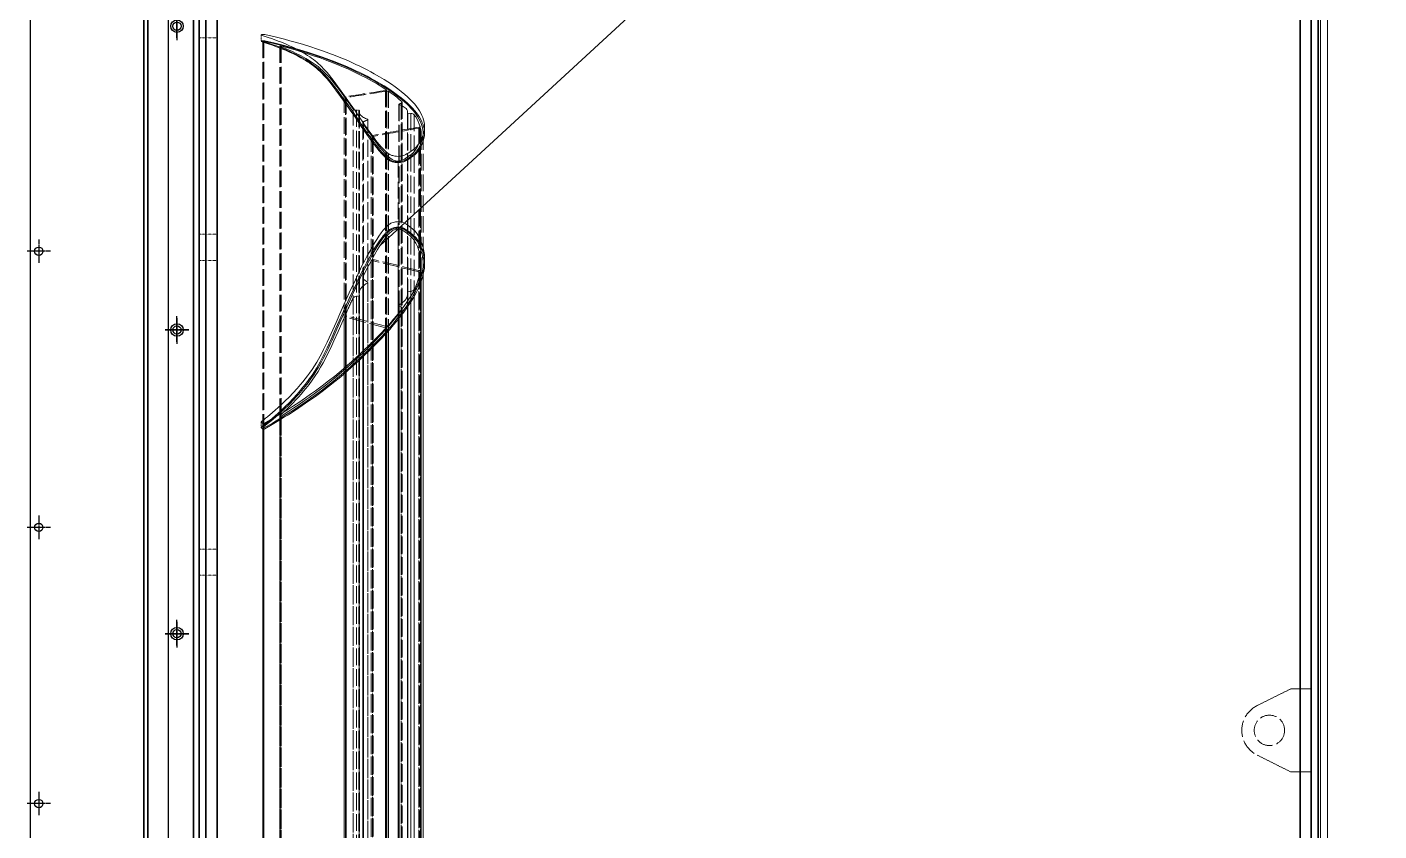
# Model space of a CAD drawing. Header units: millimetres. Extents: x 2711 to 34823, y 3042 to 25750.
# Drawn here: x 13875 to 14853, y 13185 to 13767 of the extents above; entities that cross this region are included whole.
import ezdxf

# ---------------------------------------------------------------- set-up
doc = ezdxf.new("R2010")
doc.units = ezdxf.units.MM
doc.linetypes.add('CENTER', pattern=[2, 1.25, -0.25, 0.25, -0.25])
doc.linetypes.add('DASHED', pattern=[15, 12, -3])
doc.layers.add('center', color=1, linetype='CENTER')
doc.layers.add('냉각탑_dim', color=1, linetype='Continuous')

# ---------------------------------------------------------------- blocks, each defined once
blk = doc.blocks.new('A$C474D29AC')
for p, q in [((0, 0), (0, 1409)), ((42, 0), (42, 1409))]:
    blk.add_line(p, q)
for centre in [(21, 1139), (21, 919), (21, 699)]:
    blk.add_circle(centre, 4.5)
at = {"layer": 'center'}
for p, q in [((21, 1147.5), (21, 1130.5)), ((21, 1145.97), (21, 1128.97)), ((21, 927.5), (21, 910.5)), ((21, 925.97), (21, 908.97)), ((29.5, 919), (12.5, 919)), ((21, 707.5), (21, 690.5)), ((21, 705.97), (21, 688.97)), ((29.5, 699), (12.5, 699))]:
    blk.add_line(p, q, dxfattribs=at)
blk = doc.blocks.new('A$C637D7238')
at = {"color": 7, "lineweight": 35}
for p, q in [((40, 0), (40, 2540)), ((45, 0), (45, 2540)), ((45, 0), (45, 2540)), ((53, 0), (53, 2540)), ((850, 2530), (850, 10)), ((36, 2520), (36, 1290)), ((40, 2520), (40, 1290)), ((0, 2490), (0, 1272)), ((40, 1290), (40, 2480)), ((837, 2414.73), (837, 1270)), ((845, 2414.73), (845, 1270))]:
    blk.add_line(p, q, dxfattribs=at)
at = {"color": 7, "linetype": 'DASHED', "lineweight": 13}
for p, q in [((850, 2530), (850, 10)), ((851.65, 2530), (851.65, 10)), ((856.64, 2530), (856.64, 10)), ((40, 60.06), (40, 2479.79)), ((45, 66), (45, 2474)), ((45, 66), (45, 2474)), ((45, 70), (45, 2470)), ((845, 66), (845, 2474)), ((53, 1274), (53, 2444.75)), ((837, 2444.75), (837, 1274)), ((845, 2414.73), (845, 125.27)), ((86.2, 2399), (86.2, 1472.4)), ((86.33, 2398.9), (86.33, 1472.27)), ((87.01, 2399.11), (87.01, 1472.56)), ((98.56, 2395.43), (98.56, 1467.42)), ((98.66, 2395.34), (98.66, 1467.3)), ((99.39, 2395.54), (99.39, 1467.57)), ((144.99, 2359.14), (144.99, 1424.06)), ((146.35, 2358.89), (146.35, 1423.79)), ((146.49, 2358.29), (146.49, 1423.17)), ((174.98, 2363.46), (174.98, 1428.69)), ((175.46, 2363.97), (175.46, 1429.25)), ((175.58, 2363.8), (175.58, 1429.06)), ((175.87, 2363), (175.87, 1428.19)), ((177.14, 2362.83), (177.14, 1428.01)), ((145.88, 2357.95), (145.88, 1422.8)), ((145.92, 2357.85), (145.92, 1422.7)), ((151.46, 2350.04), (151.46, 1414.65)), ((153.9, 2349.18), (153.9, 1413.78)), ((155.62, 2349.08), (155.62, 1413.68)), ((156.04, 2348.85), (156.04, 1413.46)), ((156.05, 2348.88), (156.05, 1413.48)), ((184.56, 2353.38), (184.56, 1418.05)), ((184.68, 2353.5), (184.68, 1418.18)), ((184.74, 2353.23), (184.74, 1417.9)), ((186.31, 2354.29), (186.31, 1418.99)), ((186.72, 2355.48), (186.72, 1420.23)), ((186.98, 2355.02), (186.98, 1419.74)), ((155.91, 2347.98), (155.91, 1412.58)), ((158.45, 2339.99), (158.45, 1404.74)), ((158.56, 2339.66), (158.56, 1404.42)), ((159.11, 2340.76), (159.11, 1405.49)), ((162.07, 2342.6), (162.07, 1407.27)), ((162.14, 2342.31), (162.14, 1406.99)), ((162.25, 2342.44), (162.25, 1407.11)), ((190.76, 2347.08), (190.76, 1411.68)), ((190.77, 2347.11), (190.77, 1411.71)), ((190.91, 2347.98), (190.91, 1412.58)), ((191.19, 2346.88), (191.19, 1411.49)), ((193.3, 2346.75), (193.3, 1411.36)), ((195.73, 2345.89), (195.73, 1410.5)), ((164.47, 2331.09), (164.47, 1396.34)), ((165.49, 2329.77), (165.49, 1395.13)), ((165.53, 2329.64), (165.53, 1395)), ((165.82, 2330.83), (165.82, 1396.1)), ((166.09, 2330.17), (166.09, 1395.49)), ((199, 2336.2), (199, 1401.12)), ((199.39, 2336.95), (199.39, 1401.84)), ((199.99, 2337.39), (199.99, 1402.26)), ((200, 2337.34), (200, 1402.21)), ((200.39, 2335.85), (200.39, 1400.79)), ((200.77, 2332.5), (200.77, 1397.65)), ((202.27, 2332.49), (202.27, 1397.65)), ((184.18, 2312.31), (184.18, 1379.59)), ((184.18, 2263.05), (184.18, 1445.39)), ((165.49, 2241.57), (165.49, 1422.22)), ((165.53, 2241.74), (165.53, 1422.4)), ((166.09, 2241.05), (166.09, 1421.67)), ((164.47, 2239.84), (164.47, 1420.4)), ((165.82, 2240.19), (165.82, 1420.77)), ((199, 2233), (199, 1413.28)), ((199.39, 2231.96), (199.39, 1412.21)), ((199.99, 2231.36), (199.99, 1411.59)), ((200, 2231.43), (200, 1411.66)), ((200.39, 2233.47), (200.39, 1413.77)), ((200.77, 2237.98), (200.77, 1418.46)), ((202.27, 2237.99), (202.27, 1418.46)), ((158.45, 2227.76), (158.45, 1407.89)), ((158.56, 2228.22), (158.56, 1408.36)), ((159.11, 2226.66), (159.11, 1406.77)), ((162.07, 2224.06), (162.07, 1404.12)), ((162.14, 2224.47), (162.14, 1404.53)), ((162.25, 2224.28), (162.25, 1404.34)), ((151.46, 2213.11), (151.46, 1393.11)), ((153.9, 2214.4), (153.9, 1394.39)), ((155.62, 2214.56), (155.62, 1394.55)), ((155.91, 2216.19), (155.91, 1396.19)), ((156.04, 2214.89), (156.04, 1394.88)), ((156.05, 2214.85), (156.05, 1394.85)), ((190.76, 2217.53), (190.76, 1397.53)), ((190.77, 2217.49), (190.77, 1397.49)), ((190.91, 2216.19), (190.91, 1396.19)), ((191.19, 2217.82), (191.19, 1397.82)), ((193.3, 2218.02), (193.3, 1398.01)), ((195.73, 2219.29), (195.73, 1399.29)), ((184.56, 2207.97), (184.56, 1388.03)), ((184.68, 2207.78), (184.68, 1387.84)), ((184.74, 2208.2), (184.74, 1388.26)), ((186.31, 2206.55), (186.31, 1386.63)), ((186.72, 2204.67), (186.72, 1384.79)), ((186.98, 2205.41), (186.98, 1385.51)), ((144.99, 2198.8), (144.99, 1379.08)), ((145.88, 2200.73), (145.88, 1380.95)), ((145.92, 2200.89), (145.92, 1381.1)), ((146.35, 2199.2), (146.35, 1379.47)), ((146.49, 2200.17), (146.49, 1380.4)), ((175.87, 2192.39), (175.87, 1372.91)), ((177.14, 2192.67), (177.14, 1373.17)), ((174.98, 2191.61), (174.98, 1372.16)), ((175.46, 2190.74), (175.46, 1371.33)), ((175.58, 2191.04), (175.58, 1371.62)), ((98.56, 2127.93), (98.56, 1314.4)), ((98.66, 2128.13), (98.66, 1314.58)), ((99.39, 2127.67), (99.39, 1314.18)), ((86.2, 2119.27), (86.2, 1306.98)), ((86.33, 2119.5), (86.33, 1307.18)), ((87.01, 2119), (87.01, 1306.75))]:
    blk.add_line(p, q, dxfattribs=at)
at = {"color": 7, "lineweight": 13}
for p, q in [((851.65, 2525), (851.65, 15)), ((856.64, 2525), (856.64, 15))]:
    blk.add_line(p, q, dxfattribs=at)
at = {"color": 7, "linetype": 'DASHED', "lineweight": 13, "ltscale": 0.008333}
for p, q in [((45, 2401.49), (40, 2401.49)), ((45, 2401.49), (40, 2401.49)), ((45, 2259.29), (40, 2259.29)), ((45, 2259.29), (40, 2259.29)), ((45, 2240.29), (40, 2240.29)), ((45, 2240.29), (40, 2240.29)), ((45, 2031.32), (40, 2031.32)), ((45, 2031.32), (40, 2031.32)), ((45, 2012.32), (40, 2012.32)), ((45, 2012.32), (40, 2012.32))]:
    blk.add_line(p, q, dxfattribs=at)
at = {"color": 7, "linetype": 'DASHED', "lineweight": 13, "ltscale": 0.013333}
for p, q in [((45, 2401.49), (53, 2401.49)), ((45, 2401.49), (53, 2401.49)), ((45, 2259.29), (53, 2259.29)), ((45, 2259.29), (53, 2259.29)), ((45, 2240.29), (53, 2240.29)), ((45, 2240.29), (53, 2240.29)), ((45, 2031.32), (53, 2031.32)), ((45, 2031.32), (53, 2031.32)), ((45, 2012.32), (53, 2012.32)), ((45, 2012.32), (53, 2012.32))]:
    blk.add_line(p, q, dxfattribs=at)
at = {"color": 7, "linetype": 'DASHED', "lineweight": 13, "ltscale": 0.007704}
blk.add_line((85.08, 2403.62), (85.08, 2398.99), dxfattribs=at)
at = {"color": 7, "linetype": 'DASHED', "lineweight": 13, "ltscale": 0.002883}
blk.add_line((153.9, 2349.18), (155.62, 2349.08), dxfattribs=at)
at = {"color": 7, "linetype": 'DASHED', "lineweight": 13, "ltscale": 4.21127e-05}
blk.add_line((156.05, 2348.88), (156.04, 2348.85), dxfattribs=at)
at = {"color": 7, "linetype": 'DASHED', "lineweight": 13, "ltscale": 0.003031}
blk.add_line((186.31, 2354.29), (184.68, 2353.5), dxfattribs=at)
at = {"color": 7, "linetype": 'DASHED', "lineweight": 13, "ltscale": 4.24894e-05}
blk.add_line((190.76, 2347.08), (190.77, 2347.11), dxfattribs=at)
at = {"color": 7, "linetype": 'DASHED', "lineweight": 13, "ltscale": 0.00353}
blk.add_line((193.3, 2346.75), (191.19, 2346.88), dxfattribs=at)
at = {"color": 7, "linetype": 'DASHED', "lineweight": 13, "ltscale": 0.007646}
blk.add_line((203.27, 2337.08), (203.27, 2332.49), dxfattribs=at)
at = {"color": 7, "linetype": 'DASHED', "lineweight": 13, "ltscale": 0.006702}
blk.add_line((203.27, 2242.01), (203.27, 2237.99), dxfattribs=at)
at = {"color": 7, "linetype": 'DASHED', "lineweight": 13, "ltscale": 0.006232}
blk.add_line((159.11, 2226.66), (162.14, 2224.47), dxfattribs=at)
at = {"color": 7, "linetype": 'DASHED', "lineweight": 13, "ltscale": 0.00289}
blk.add_line((153.9, 2214.4), (155.62, 2214.56), dxfattribs=at)
at = {"color": 7, "linetype": 'DASHED', "lineweight": 13, "ltscale": 6.25369e-05}
blk.add_line((156.05, 2214.85), (156.04, 2214.89), dxfattribs=at)
at = {"color": 7, "linetype": 'DASHED', "lineweight": 13, "ltscale": 6.21576e-05}
blk.add_line((190.76, 2217.53), (190.77, 2217.49), dxfattribs=at)
at = {"color": 7, "linetype": 'DASHED', "lineweight": 13, "ltscale": 0.003538}
blk.add_line((193.3, 2218.02), (191.19, 2217.82), dxfattribs=at)
at = {"color": 7, "linetype": 'DASHED', "lineweight": 13, "ltscale": 0.003418}
blk.add_line((186.31, 2206.55), (184.68, 2207.78), dxfattribs=at)
at = {"color": 7, "linetype": 'DASHED', "lineweight": 13, "ltscale": 0.006754}
blk.add_line((85.08, 2123.33), (85.08, 2119.28), dxfattribs=at)
at = {"color": 7, "linetype": 'DASHED', "lineweight": 13, "ltscale": 0.045137}
for p, q in [((805.78, 1917.89), (830, 1930)), ((830, 1870), (805.78, 1882.11))]:
    blk.add_line(p, q, dxfattribs=at)
at = {"color": 7, "linetype": 'DASHED', "lineweight": 13, "ltscale": 0.025}
for p, q in [((845, 1930), (830, 1930)), ((845, 1870), (830, 1870))]:
    blk.add_line(p, q, dxfattribs=at)
at = {"color": 7, "linetype": 'DASHED', "lineweight": 13, "ltscale": 0.1}
blk.add_line((845, 1870), (845, 1930), dxfattribs=at)
at = {"color": 7, "linetype": 'DASHED', "lineweight": 13}
for points in [[(87.65, 2403.95), (87.07, 2404.05), (86.75, 2404.06), (86.24, 2404.03), (85.76, 2403.95), (85.5, 2403.89), (85.28, 2403.8), (85.13, 2403.7), (85.09, 2403.65), (85.08, 2403.62)], [(85.08, 2403.62), (85.09, 2403.57), (85.11, 2403.55), (85.18, 2403.49), (85.29, 2403.44), (85.59, 2403.34)], [(87.65, 2399.32), (87.07, 2399.42), (86.75, 2399.44), (86.24, 2399.41), (85.76, 2399.33), (85.5, 2399.26), (85.28, 2399.18), (85.13, 2399.08), (85.09, 2399.02), (85.08, 2398.99)], [(85.08, 2398.99), (85.09, 2398.95), (85.11, 2398.92), (85.18, 2398.87), (85.29, 2398.81), (85.59, 2398.72)], [(85.59, 2403.34), (89.3, 2402.15), (93.09, 2400.85), (97.32, 2399.26), (99.65, 2398.34), (102.55, 2397.13), (105.39, 2395.89), (108.42, 2394.47), (111.19, 2393.09), (113.73, 2391.73), (115.41, 2390.77), (117.03, 2389.79), (118.61, 2388.78), (120.14, 2387.76), (121.49, 2386.8), (122.79, 2385.83), (124.04, 2384.84), (125.23, 2383.84), (126.46, 2382.76), (127.64, 2381.67), (128.78, 2380.56), (130.07, 2379.22), (131.32, 2377.87), (132.64, 2376.37), (134.68, 2373.94), (136.16, 2372.1), (138.6, 2368.91), (140.28, 2366.64), (142.95, 2362.95), (147.77, 2356.18), (149.4, 2353.86), (153.18, 2348.41), (154.77, 2346.04), (157.99, 2341.2), (159.83, 2338.51), (161.74, 2335.83), (165.04, 2331.31), (167, 2328.58), (168.07, 2327.15), (170.1, 2324.65), (172.13, 2322.36), (173.27, 2321.16), (174.47, 2320), (175.77, 2318.85), (176.73, 2318.08), (177.43, 2317.56), (178.15, 2317.1), (178.98, 2316.7), (179.6, 2316.46), (180.25, 2316.26), (180.98, 2316.08), (181.74, 2315.93), (183, 2315.78), (184.28, 2315.74)], [(85.59, 2398.72), (89.3, 2397.53), (93.08, 2396.24), (97.32, 2394.65), (99.64, 2393.72), (102.55, 2392.52), (105.38, 2391.28), (108.41, 2389.87), (111.18, 2388.49), (113.72, 2387.13), (115.4, 2386.17), (117.02, 2385.19), (118.6, 2384.19), (120.13, 2383.16), (121.48, 2382.21), (122.78, 2381.24), (124.03, 2380.25), (125.22, 2379.26), (126.45, 2378.17), (127.63, 2377.08), (128.77, 2375.97), (130.06, 2374.64), (131.31, 2373.29), (132.63, 2371.8), (134.66, 2369.37), (136.14, 2367.53), (139, 2363.78), (142.44, 2359.08), (146.19, 2353.83), (149.43, 2349.23), (153.2, 2343.8), (154.78, 2341.44), (157.45, 2337.42), (159.83, 2333.92), (162.71, 2329.92), (165.83, 2325.62), (167, 2323.99), (168.58, 2321.9), (170.37, 2319.74), (172.06, 2317.84), (173.56, 2316.28), (174.53, 2315.34), (176, 2314.06), (176.68, 2313.52), (177.41, 2312.98), (178.17, 2312.5), (179.06, 2312.07), (179.67, 2311.84), (180.33, 2311.64), (181.07, 2311.46), (181.83, 2311.32), (183.04, 2311.18), (184.28, 2311.14)], [(87.01, 2399.11), (86.7, 2399.14), (86.39, 2399.11), (86.25, 2399.06), (86.21, 2399.03), (86.2, 2399)], [(86.33, 2398.9), (90.22, 2397.67), (92.1, 2397.04), (95.28, 2395.9), (98.38, 2394.72), (103.09, 2392.81), (106.25, 2391.43), (109.32, 2390), (112.27, 2388.53), (114.77, 2387.18), (117.57, 2385.55), (120.21, 2383.86), (122.7, 2382.11), (125.03, 2380.31), (126.34, 2379.22), (127.59, 2378.11), (128.82, 2376.95), (130.01, 2375.78), (131.26, 2374.48), (132.48, 2373.15), (134.47, 2370.86), (136.65, 2368.2), (138.14, 2366.29), (140.73, 2362.85), (143.42, 2359.16), (147.1, 2354.01), (149.55, 2350.54), (152.55, 2346.26), (155.22, 2342.34), (157.83, 2338.41), (160.52, 2334.42), (162.42, 2331.74), (165.01, 2328.22), (166.21, 2326.55), (167.65, 2324.54), (168.39, 2323.53), (169.54, 2322.02), (171.04, 2320.21), (172.78, 2318.24), (174.41, 2316.53), (175.5, 2315.48), (176.44, 2314.65), (177.43, 2313.84), (177.96, 2313.43), (178.56, 2313.02), (179.42, 2312.55), (180.45, 2312.15), (181.09, 2311.97), (182.11, 2311.77), (183.17, 2311.64), (184.24, 2311.61)], [(87.01, 2399.11), (94.2, 2397.42), (101, 2395.71), (106.35, 2394.27), (111.6, 2392.79), (116.67, 2391.27), (121.66, 2389.7), (126.54, 2388.08), (128.9, 2387.26), (134.56, 2385.21), (140.06, 2383.07), (144.99, 2381.02), (149.8, 2378.88), (152.78, 2377.49), (155.72, 2376.07), (158.96, 2374.45), (162.16, 2372.8), (164.85, 2371.37), (167.49, 2369.9), (169.76, 2368.6), (171.99, 2367.27), (175.06, 2365.36), (177.98, 2363.42), (180.81, 2361.44), (183.53, 2359.42), (185.77, 2357.65), (188.37, 2355.47), (190.83, 2353.24), (192, 2352.1), (193.12, 2350.96), (194.66, 2349.26), (195.98, 2347.66), (197.19, 2346.04), (198.22, 2344.48), (199.16, 2342.89), (199.99, 2341.28), (200.71, 2339.64), (201.3, 2338.03), (201.77, 2336.4), (202.07, 2334.93), (202.23, 2333.55), (202.27, 2332.49)], [(87.65, 2403.95), (95, 2402.22), (101.78, 2400.51), (105.69, 2399.47), (109.57, 2398.4), (114.76, 2396.89), (120.3, 2395.18), (125.74, 2393.41), (129.29, 2392.2), (133.91, 2390.54), (138.43, 2388.83), (141.53, 2387.6), (144.57, 2386.34), (147.57, 2385.04), (150.53, 2383.71), (153.46, 2382.35), (156.34, 2380.96), (161.64, 2378.29), (164.24, 2376.93), (166.81, 2375.53), (170.63, 2373.37), (173.97, 2371.36), (176.68, 2369.64), (179.3, 2367.89), (181.83, 2366.1), (183.76, 2364.67), (186.33, 2362.67), (188.89, 2360.56), (190.92, 2358.76), (192.84, 2356.92), (194.65, 2355.05), (196.07, 2353.42), (197.39, 2351.77), (198.51, 2350.21), (199.52, 2348.62), (200.43, 2347.01), (201.23, 2345.37), (201.91, 2343.75), (202.47, 2342.12), (202.88, 2340.56), (203.13, 2339.11), (203.24, 2338.1), (203.27, 2337.08)], [(87.65, 2399.32), (94.99, 2397.6), (101.77, 2395.9), (105.68, 2394.86), (109.55, 2393.79), (114.74, 2392.28), (118.46, 2391.15), (122.12, 2390), (125.72, 2388.81), (129.27, 2387.6), (133.89, 2385.95), (138.4, 2384.24), (141.5, 2383.01), (144.54, 2381.75), (147.54, 2380.45), (150.5, 2379.13), (153.42, 2377.76), (156.31, 2376.38), (161.6, 2373.72), (164.2, 2372.35), (166.77, 2370.96), (170.59, 2368.8), (173.93, 2366.79), (177.45, 2364.55), (180.82, 2362.24), (183.73, 2360.11), (186.35, 2358.07), (188.86, 2356), (190.89, 2354.2), (192.82, 2352.36), (194.62, 2350.49), (196.05, 2348.86), (197.37, 2347.21), (198.49, 2345.65), (199.51, 2344.06), (200.42, 2342.45), (201.22, 2340.81), (201.9, 2339.19), (202.45, 2337.6), (202.87, 2335.99), (203.12, 2334.6), (203.25, 2333.19), (203.27, 2332.49)], [(99.39, 2395.54), (99.07, 2395.58), (98.75, 2395.55), (98.61, 2395.5), (98.57, 2395.46), (98.56, 2395.43)], [(98.66, 2395.34), (100.71, 2394.54), (104.7, 2392.9), (107.59, 2391.64), (110.4, 2390.33), (113.98, 2388.54), (115.68, 2387.63), (117.33, 2386.7)], [(99.39, 2395.54), (105.12, 2394.01), (110.3, 2392.54), (115.39, 2391.02), (119.13, 2389.85), (122.82, 2388.64), (127.69, 2386.98), (130.11, 2386.12), (134.48, 2384.5), (138.75, 2382.83), (141.73, 2381.6), (144.66, 2380.35), (147.58, 2379.05), (152.07, 2376.95), (156.47, 2374.79), (160.96, 2372.49), (165.31, 2370.13), (169.05, 2367.99), (172.28, 2366.03), (175.46, 2363.97)], [(117.33, 2386.7), (119.7, 2385.27), (121.96, 2383.8), (124.1, 2382.29), (126.12, 2380.74), (128.01, 2379.16), (129.32, 2377.99), (130.57, 2376.8), (131.83, 2375.53), (133.05, 2374.25), (134.57, 2372.57), (136.03, 2370.87)], [(136.03, 2370.87), (138.35, 2368.02), (140.6, 2365.11), (143.24, 2361.55), (144.99, 2359.14)], [(146.35, 2358.89), (145.74, 2358.87), (145.48, 2358.9), (145.24, 2358.97), (145.09, 2359.05), (144.99, 2359.14)], [(175.87, 2363), (176.48, 2363.02), (176.74, 2362.98), (176.97, 2362.92), (177.14, 2362.83)], [(177.14, 2362.83), (179.17, 2361.41), (181.14, 2359.96), (183.06, 2358.49), (184.92, 2356.99), (186.72, 2355.48)], [(153.9, 2349.18), (153.15, 2349.27), (152.46, 2349.43), (151.89, 2349.68), (151.64, 2349.85), (151.46, 2350.04)], [(155.62, 2349.08), (155.91, 2349.02), (156, 2348.96), (156.04, 2348.91), (156.05, 2348.88)], [(184.74, 2353.23), (186.34, 2352.63), (187.07, 2352.3), (187.75, 2351.94), (188.58, 2351.43), (189.29, 2350.89), (189.89, 2350.31), (190.33, 2349.75), (190.65, 2349.17), (190.84, 2348.58), (190.91, 2347.98)], [(162.07, 2342.6), (160.47, 2343.23), (159.74, 2343.58), (159.06, 2343.95), (158.23, 2344.47), (157.52, 2345.04), (156.92, 2345.63), (156.48, 2346.2), (156.16, 2346.78), (155.97, 2347.38), (155.91, 2347.98)], [(164.47, 2331.09), (162.6, 2333.68), (160.25, 2337.11), (158.56, 2339.66)], [(191.19, 2346.88), (190.9, 2346.94), (190.81, 2347), (190.77, 2347.05), (190.76, 2347.08)], [(193.3, 2346.75), (194.05, 2346.67), (194.73, 2346.5), (195.3, 2346.25), (195.55, 2346.08), (195.73, 2345.89)], [(199.99, 2337.39), (199.38, 2339.15), (198.65, 2340.88), (197.79, 2342.58), (196.82, 2344.25), (195.73, 2345.89)], [(165.82, 2330.83), (165.25, 2330.8), (164.97, 2330.84), (164.73, 2330.91), (164.58, 2330.99), (164.47, 2331.09)], [(171.73, 2321.29), (170.4, 2322.96), (169.15, 2324.64), (166.74, 2327.99), (165.53, 2329.64)], [(184.18, 2312.31), (184.79, 2312.34), (185.38, 2312.44), (186.01, 2312.59), (186.63, 2312.79), (187.66, 2313.22), (188.63, 2313.74), (189.73, 2314.42), (191.34, 2315.5), (192.48, 2316.29), (193.74, 2317.27), (194.71, 2318.14), (195.36, 2318.8), (195.95, 2319.48), (196.5, 2320.19), (196.99, 2320.9), (197.44, 2321.64), (198.11, 2322.93), (198.61, 2324.04), (199.31, 2325.71), (199.7, 2326.72), (200.04, 2327.73), (200.41, 2329.16), (200.61, 2330.28), (200.73, 2331.39), (200.77, 2332.5)], [(202.27, 2332.49), (202.22, 2331.21), (202.06, 2329.93), (201.8, 2328.64), (201.37, 2327.16), (201.04, 2326.22), (200.27, 2324.35), (199.78, 2323.22), (199.4, 2322.43), (198.99, 2321.64), (198.52, 2320.85), (197.75, 2319.74), (196.96, 2318.78), (196.07, 2317.86), (195.08, 2316.96), (194.29, 2316.33), (193.46, 2315.72), (191.55, 2314.41), (190.41, 2313.67), (189.1, 2312.92), (188.35, 2312.56), (187.26, 2312.14), (186.09, 2311.82), (185.18, 2311.67), (184.24, 2311.61)], [(203.27, 2337.08), (203.24, 2336.12), (203.15, 2335.16), (203, 2334.18), (202.8, 2333.21), (202.53, 2332.22), (202.21, 2331.23), (201.82, 2330.21), (200.89, 2328.02), (200.15, 2326.48), (199.49, 2325.33), (198.71, 2324.2), (197.91, 2323.23), (197.03, 2322.3), (196.05, 2321.41), (195.26, 2320.78), (194.42, 2320.16), (192.53, 2318.85), (191.34, 2318.07), (190.71, 2317.69), (189.72, 2317.14), (188.59, 2316.63), (187.34, 2316.2), (186.29, 2315.95), (185.18, 2315.79), (184.28, 2315.74)], [(203.27, 2332.49), (203.24, 2331.53), (203.15, 2330.57), (203, 2329.6), (202.8, 2328.62), (202.53, 2327.63), (202.02, 2326.13), (201.39, 2324.59), (200.72, 2323.05), (200.35, 2322.28), (199.94, 2321.5), (199.24, 2320.35), (198.4, 2319.21), (197.58, 2318.27), (196.65, 2317.35), (195.9, 2316.69), (194.53, 2315.64), (193.36, 2314.82), (191.77, 2313.75), (190.69, 2313.08), (190.11, 2312.75), (189.2, 2312.3), (188.11, 2311.85), (186.92, 2311.49), (185.85, 2311.28), (185.07, 2311.19), (184.28, 2311.14)], [(199, 2336.2), (199.58, 2336.23), (199.84, 2336.19), (200.07, 2336.12), (200.22, 2336.05), (200.34, 2335.95), (200.39, 2335.85)], [(200.77, 2332.5), (200.71, 2333.84), (200.53, 2335.18), (200.39, 2335.85)], [(184.18, 2312.31), (183.63, 2312.31), (183.07, 2312.36), (182.4, 2312.46), (181.74, 2312.6), (180.83, 2312.89), (180.34, 2313.11), (179.88, 2313.36), (179.44, 2313.66), (179.01, 2313.97), (177.79, 2314.95), (176.65, 2315.97), (175.59, 2317), (174.58, 2318.05), (172.69, 2320.16), (171.73, 2321.29)], [(85.59, 2124.02), (88.2, 2126.05), (89.49, 2127.07), (93.14, 2130.1), (95.19, 2131.9), (97.21, 2133.71), (99.48, 2135.82), (102.35, 2138.56), (105.16, 2141.33), (108.21, 2144.49), (110.99, 2147.52), (113.53, 2150.45), (115.22, 2152.5), (116.86, 2154.56), (118.45, 2156.66), (119.99, 2158.78), (121.79, 2161.4), (123.51, 2164.04), (125.14, 2166.69), (126.39, 2168.83), (127.63, 2171.06), (128.82, 2173.28), (130.1, 2175.78), (131.34, 2178.28), (132.71, 2181.14), (135.6, 2187.42), (139.13, 2195.38), (142.62, 2203.32), (145.51, 2209.8), (148.76, 2216.9), (153.2, 2226.36), (154.97, 2230.13), (156.93, 2234.27), (157.93, 2236.32), (159.7, 2239.86), (161.78, 2243.75), (164.5, 2248.57), (166.49, 2252.11), (167.23, 2253.38), (168.59, 2255.61), (170.14, 2257.91), (171.89, 2260.31), (173.35, 2262.15), (174.24, 2263.19), (175.27, 2264.3), (176.37, 2265.37), (177.08, 2266.02), (177.91, 2266.68), (178.35, 2266.97), (178.83, 2267.24), (179.65, 2267.61), (180.54, 2267.91), (181.49, 2268.15), (182.2, 2268.28), (182.93, 2268.37), (183.61, 2268.42), (184.28, 2268.42)], [(85.59, 2119.97), (88.2, 2122), (89.48, 2123.02), (93.14, 2126.05), (95.19, 2127.85), (97.2, 2129.66), (99.47, 2131.77), (102.35, 2134.51), (105.15, 2137.29), (108.2, 2140.44), (110.98, 2143.47), (113.52, 2146.4), (115.22, 2148.45), (116.85, 2150.52), (118.45, 2152.62), (119.98, 2154.74), (121.79, 2157.36), (123.51, 2160), (125.14, 2162.65), (126.39, 2164.8), (127.62, 2167.02), (128.81, 2169.25), (130.1, 2171.74), (131.33, 2174.24), (132.7, 2177.1), (135.59, 2183.38), (139.12, 2191.33), (142.63, 2199.32), (145.53, 2205.81), (148.76, 2212.86), (153.6, 2223.18), (154.92, 2226.01), (156.88, 2230.15), (157.88, 2232.2), (159.66, 2235.76), (161.42, 2239.06), (162.14, 2240.37), (165.06, 2245.55), (166.53, 2248.16), (167.28, 2249.44), (168.61, 2251.61), (170.17, 2253.93), (171.29, 2255.48), (172.44, 2257), (173.32, 2258.09), (174.25, 2259.17), (175.27, 2260.27), (176.38, 2261.35), (177.09, 2262), (177.92, 2262.65), (178.36, 2262.94), (178.83, 2263.21), (179.44, 2263.5), (180.09, 2263.74), (180.78, 2263.95), (181.49, 2264.12), (182.21, 2264.25), (182.94, 2264.34), (183.61, 2264.38), (184.28, 2264.39)], [(86.33, 2119.5), (89.41, 2121.9), (92.21, 2124.17), (95.22, 2126.76), (98.16, 2129.39), (101.6, 2132.61), (105.18, 2136.1), (108.63, 2139.64), (110.31, 2141.44), (111.95, 2143.25), (114.47, 2146.16), (116.77, 2148.97), (118.93, 2151.78), (121, 2154.62), (122.97, 2157.49), (124.83, 2160.38), (126.14, 2162.54), (127.41, 2164.72), (128.67, 2167), (129.89, 2169.28), (131.54, 2172.52), (133.12, 2175.77), (135.15, 2180.12), (136.24, 2182.51), (138.38, 2187.29), (142.25, 2196.1), (145.73, 2203.96), (149.26, 2211.71), (150.86, 2215.14), (155.85, 2225.78), (157.69, 2229.68), (160.06, 2234.5), (162.41, 2238.96), (163.28, 2240.52), (166.14, 2245.6), (167.51, 2248.04), (168.22, 2249.25), (169.31, 2251.04), (170.81, 2253.32), (172.5, 2255.66), (173.38, 2256.8), (174.29, 2257.93), (175.81, 2259.65), (176.62, 2260.49), (177.48, 2261.31), (177.93, 2261.7), (178.51, 2262.18), (179.34, 2262.73), (180.06, 2263.08), (180.99, 2263.4), (182.04, 2263.66), (183.13, 2263.81), (184.24, 2263.85)], [(184.18, 2263.05), (183.65, 2263.04), (183.11, 2262.99), (182.48, 2262.89), (181.41, 2262.6), (180.98, 2262.44), (180.47, 2262.19), (179.79, 2261.76), (179.18, 2261.25), (178.12, 2260.27), (176.95, 2259.07), (175.86, 2257.85), (174.85, 2256.6), (173.88, 2255.33), (172.78, 2253.83), (171.73, 2252.31)], [(184.18, 2263.05), (184.75, 2263.01), (185.31, 2262.91), (185.89, 2262.76), (186.47, 2262.56), (187.42, 2262.11), (188.32, 2261.58), (188.95, 2261.16), (190.07, 2260.32), (191.47, 2259.2), (192.47, 2258.37), (193.48, 2257.46), (194.28, 2256.64), (194.74, 2256.11), (195.37, 2255.33), (195.95, 2254.53), (196.49, 2253.68), (196.98, 2252.82), (197.42, 2251.93), (198.08, 2250.36), (198.58, 2248.99), (199.28, 2246.9), (199.67, 2245.61), (200.01, 2244.31), (200.39, 2242.46), (200.6, 2240.98), (200.73, 2239.48), (200.77, 2237.98)], [(202.27, 2237.99), (202.22, 2239.68), (202.06, 2241.37), (201.79, 2243.05), (201.37, 2244.95), (201.04, 2246.14), (200.28, 2248.5), (199.78, 2249.91), (199.4, 2250.89), (198.99, 2251.87), (198.53, 2252.84), (197.76, 2254.2), (196.98, 2255.34), (196.11, 2256.45), (195.13, 2257.52), (194.36, 2258.25), (193.54, 2258.97), (191.69, 2260.48), (190.56, 2261.35), (189.97, 2261.77), (189.25, 2262.24), (188.49, 2262.68), (187.43, 2263.18), (186.87, 2263.39), (186.28, 2263.56), (185.28, 2263.77), (184.24, 2263.85)], [(203.27, 2242.01), (203.24, 2243.29), (203.15, 2244.56), (203, 2245.84), (202.79, 2247.1), (202.53, 2248.38), (202.2, 2249.64), (201.82, 2250.93), (201.4, 2252.22), (200.63, 2254.39), (200.25, 2255.35), (199.56, 2256.88), (199.16, 2257.64), (198.71, 2258.39), (197.93, 2259.55), (197.06, 2260.66), (196.09, 2261.73), (195.31, 2262.47), (194.49, 2263.2), (192.65, 2264.7), (191.18, 2265.83), (190.39, 2266.38), (189.77, 2266.77), (189.11, 2267.13), (188.12, 2267.6), (187.04, 2267.99), (185.87, 2268.26), (185.09, 2268.37), (184.28, 2268.42)], [(203.27, 2237.99), (203.24, 2239.26), (203.15, 2240.54), (203, 2241.81), (202.79, 2243.08), (202.53, 2244.36), (202.02, 2246.26), (201.4, 2248.19), (200.63, 2250.36), (200.15, 2251.57), (199.49, 2253), (198.7, 2254.38), (197.92, 2255.54), (197.04, 2256.65), (196.07, 2257.71), (195.3, 2258.46), (194.48, 2259.18), (192.63, 2260.69), (192.03, 2261.17), (190.8, 2262.07), (190.15, 2262.5), (189.1, 2263.11), (188.05, 2263.6), (186.9, 2264), (185.86, 2264.24), (185.08, 2264.34), (184.28, 2264.39)], [(171.73, 2252.31), (170.4, 2250.24), (169.15, 2248.15), (167.05, 2244.42), (165.53, 2241.74)], [(87.65, 2122.51), (92.85, 2125.51), (97.77, 2128.43), (101.23, 2130.54), (104.65, 2132.67), (108.41, 2135.08), (112.13, 2137.53), (117.09, 2140.9), (120.69, 2143.41), (124.24, 2145.95), (129.07, 2149.5), (133.7, 2153.04), (138.23, 2156.62), (141.36, 2159.18), (144.44, 2161.77), (147.45, 2164.37), (150.41, 2167), (153.42, 2169.74), (156.38, 2172.48), (159.58, 2175.5), (162.74, 2178.53), (167.55, 2183.27), (171.52, 2187.33), (174.81, 2190.85), (177.99, 2194.4), (180.86, 2197.73), (182.84, 2200.13), (184.78, 2202.54), (186.79, 2205.12), (188.72, 2207.7), (189.91, 2209.33), (191.95, 2212.27), (193.87, 2215.22), (195.41, 2217.78), (196.84, 2220.35), (198.3, 2223.25), (198.97, 2224.71), (199.59, 2226.17), (200.36, 2228.13), (201.05, 2230.09), (201.67, 2232.07), (202.27, 2234.33), (202.75, 2236.6), (203.06, 2238.64), (203.23, 2240.51), (203.27, 2242.01)], [(87.01, 2119), (92.81, 2122.35), (94.73, 2123.48), (101.31, 2127.47), (106.46, 2130.72), (112.1, 2134.42), (117.63, 2138.2), (123.05, 2142.04), (128.46, 2146.01), (132.99, 2149.47), (137.42, 2152.98), (141.76, 2156.54), (144.59, 2158.94), (147.38, 2161.38), (150.47, 2164.14), (153.52, 2166.92), (156.79, 2169.97), (160.02, 2173.04), (163.16, 2176.07), (166.24, 2179.12), (169.15, 2182.07), (171.99, 2185.04), (174.44, 2187.68), (177.47, 2191.08), (180.39, 2194.5), (183.2, 2197.93), (185.53, 2200.9), (188.24, 2204.5), (189.65, 2206.48), (191.02, 2208.47), (192.11, 2210.12), (193.95, 2213.08), (195.05, 2214.96), (196.07, 2216.86), (197.5, 2219.75), (198.16, 2221.2), (198.77, 2222.65), (199.52, 2224.6), (200.19, 2226.56), (200.79, 2228.53), (201.17, 2229.95), (201.5, 2231.36), (201.77, 2232.7), (201.98, 2234.04), (202.19, 2235.96), (202.27, 2237.99)], [(87.65, 2118.46), (92.85, 2121.46), (97.77, 2124.38), (101.23, 2126.49), (104.66, 2128.63), (108.42, 2131.04), (112.14, 2133.49), (117.1, 2136.86), (120.69, 2139.37), (124.24, 2141.91), (129.07, 2145.47), (133.7, 2149), (138.23, 2152.58), (141.36, 2155.14), (144.44, 2157.73), (147.45, 2160.34), (150.41, 2162.97), (153.42, 2165.7), (156.38, 2168.45), (159.58, 2171.46), (162.73, 2174.49), (167.19, 2178.88), (171.51, 2183.3), (174.8, 2186.82), (177.98, 2190.37), (180.85, 2193.7), (182.84, 2196.1), (185.2, 2199.06), (187.5, 2202.03), (189.91, 2205.3), (191.94, 2208.24), (193.86, 2211.19), (195.41, 2213.75), (196.84, 2216.32), (198.3, 2219.22), (198.96, 2220.68), (199.59, 2222.15), (200.36, 2224.1), (201.05, 2226.07), (201.66, 2228.04), (202.28, 2230.34), (202.73, 2232.47), (203.06, 2234.61), (203.23, 2236.48), (203.27, 2237.99)], [(164.47, 2239.84), (162.61, 2236.4), (160.83, 2232.92), (158.56, 2228.22)], [(165.82, 2240.19), (165.32, 2240.23), (165.08, 2240.2), (164.86, 2240.14), (164.62, 2240.01), (164.47, 2239.84)], [(199.99, 2231.36), (199.38, 2228.93), (198.65, 2226.5), (197.79, 2224.08), (196.82, 2221.68), (195.73, 2219.29)], [(199, 2233), (199.37, 2232.95), (199.74, 2232.99), (200.07, 2233.1), (200.29, 2233.26), (200.39, 2233.47)], [(200.77, 2237.98), (200.73, 2236.63), (200.63, 2235.28), (200.39, 2233.47)], [(162.07, 2224.06), (160.77, 2223.34), (159.59, 2222.54), (158.54, 2221.66), (158.07, 2221.18), (157.64, 2220.7), (157.26, 2220.2), (156.93, 2219.68), (156.48, 2218.84), (156.16, 2217.97), (155.97, 2217.09), (155.91, 2216.19)], [(153.9, 2214.4), (153.14, 2214.27), (152.46, 2214.01), (152.16, 2213.85), (151.9, 2213.65), (151.64, 2213.39), (151.46, 2213.11)], [(155.62, 2214.56), (155.82, 2214.6), (155.97, 2214.69), (156.03, 2214.77), (156.05, 2214.85)], [(184.74, 2208.2), (186.04, 2208.94), (187.22, 2209.77), (188.27, 2210.67), (188.74, 2211.15), (189.17, 2211.65), (189.55, 2212.16), (189.88, 2212.68), (190.33, 2213.53), (190.65, 2214.4), (190.84, 2215.29), (190.91, 2216.19)], [(191.19, 2217.82), (190.99, 2217.78), (190.84, 2217.69), (190.78, 2217.61), (190.76, 2217.53)], [(193.3, 2218.02), (194.05, 2218.15), (194.73, 2218.39), (195.03, 2218.56), (195.3, 2218.75), (195.55, 2219.01), (195.73, 2219.29)], [(177.14, 2192.67), (180.16, 2196.26), (183.06, 2199.86), (184.92, 2202.26), (186.72, 2204.67)], [(136.03, 2178.63), (137.59, 2182.03), (140.6, 2188.8), (144.99, 2198.8)], [(146.35, 2199.2), (146.02, 2199.25), (145.68, 2199.23), (145.37, 2199.14), (145.14, 2198.99), (144.99, 2198.8)], [(175.87, 2192.39), (176.2, 2192.34), (176.54, 2192.37), (176.86, 2192.46), (177.02, 2192.56), (177.14, 2192.67)], [(99.39, 2127.67), (104.95, 2131.16), (108.71, 2133.6), (112.41, 2136.07), (116.1, 2138.59), (119.75, 2141.15), (125.18, 2145.08), (126.96, 2146.41), (131.69, 2150), (135.62, 2153.09), (139.45, 2156.21), (143.21, 2159.38), (147.6, 2163.22), (151.97, 2167.18), (155.24, 2170.22), (158.47, 2173.28), (163.04, 2177.71), (167.49, 2182.17), (171.09, 2185.93), (172.2, 2187.13), (175.46, 2190.74)], [(117.33, 2147.56), (119.7, 2150.58), (121.96, 2153.64), (124.1, 2156.73), (126.12, 2159.85), (128.01, 2162.98), (129.78, 2166.11), (131.46, 2169.26), (133.04, 2172.38), (134.56, 2175.51), (136.03, 2178.63)], [(98.66, 2128.13), (100.71, 2130.02), (104.7, 2133.82), (107.59, 2136.71), (110.4, 2139.63), (112.21, 2141.59), (113.98, 2143.57), (115.68, 2145.55), (117.33, 2147.56)], [(85.08, 2123.33), (85.12, 2123.53), (85.23, 2123.71), (85.34, 2123.82), (85.59, 2124.02)], [(99.39, 2127.67), (99.19, 2127.59), (98.96, 2127.59), (98.75, 2127.65), (98.6, 2127.78), (98.56, 2127.93)], [(87.65, 2122.51), (87.28, 2122.33), (87.08, 2122.27), (86.74, 2122.23), (86.4, 2122.27), (85.97, 2122.4), (85.58, 2122.61), (85.27, 2122.88), (85.13, 2123.1), (85.08, 2123.33)], [(85.08, 2119.28), (85.12, 2119.48), (85.23, 2119.65), (85.34, 2119.77), (85.59, 2119.97)], [(87.65, 2118.46), (87.28, 2118.27), (87.08, 2118.21), (86.74, 2118.18), (86.4, 2118.21), (85.97, 2118.35), (85.58, 2118.56), (85.27, 2118.83), (85.13, 2119.05), (85.08, 2119.28)], [(87.01, 2119), (86.81, 2118.93), (86.59, 2118.93), (86.39, 2118.99), (86.24, 2119.12), (86.2, 2119.27)]]:
    blk.add_lwpolyline(points, dxfattribs=at)
blk.add_circle((814.72, 1900), 11, dxfattribs=at)
for centre, radius, start, end in [((1299.14, -4770.05), 7221.55, 98.955547, 99.185554), ((1303.32, -4772.36), 7223.89, 98.979014, 99.214991), ((146.05, 2357.95), 0.17, 181.54778, 217.57124), ((-1292.66, 1330.33), 1767.85, 35.22616, 35.53665), ((158.77, 2347.98), 2.87, 162.16404, 179.85608), ((159.04, 2340), 0.595, 181.23621, 215.18158), ((694.91, 1297.83), 1172.52, 117.02528, 117.19136), ((188, 2347.99), 2.9, 342.27119, 359.81711), ((165.71, 2329.78), 0.222, 181.53491, 218.27968), ((1494.37, -4851.77), 7304.44, 100.211758, 100.479467), ((1498.4, -4852.99), 7305.67, 100.245202, 100.507602), ((199.82, 2337.34), 0.181, 0.14114, 17.05211), ((165.83, 2241.56), 0.347, 149.70042, 179.37703), ((-1873.54, -6169), 8653.85, 76.143298, 76.367619), ((-1878.3, -6172.9), 8657.86, 76.114759, 76.343523), ((199.66, 2231.43), 0.338, 347.52565, 359.95223), ((159.52, 2227.75), 1.07, 154.08294, 179.61758), ((768.72, 1925.41), 681.01, 155.01033, 156.13892), ((162.2, 2216.2), 6.29, 180.04923, 192.01183), ((184.66, 2216.19), 6.24, 0.03299, 12.0551), ((146.28, 2200.73), 0.394, 155.65092, 179.69838), ((-2090.67, -6294.93), 8783.77, 75.052356, 75.245543), ((-2086.41, -6293.18), 8781.96, 75.072032, 75.270306), ((175.13, 2191.05), 0.454, 316.4181, 358.30902), ((98.84, 2127.92), 0.284, 129.68028, 177.85897), ((86.5, 2119.25), 0.301, 124.27026, 177.18176), ((814.72, 1900), 20, 116.56505, 243.43495)]:
    blk.add_arc(centre, radius, start, end, dxfattribs=at)
for centre, major_axis, ratio, start_param, end_param in [((86.7, 2399), (0.499, 0), 0.281141, 3.141713, 3.879368), ((99.05, 2395.43), (0.499, 0), 0.291085, 3.141761, 3.79082), ((146.89, 2357.95), (1, 0), 0.37837, 1.978336, 3.142039), ((174.59, 2363.79), (0.997, 0.001), 0.367172, 5.115262, 6.282818), ((174.58, 2363.79), (1, 0), 0.366225, 6.282845, 6.785096), ((185.07, 2353.38), (0.501, 0), 0.387945, 2.465403, 3.141756), ((185.06, 2353.38), (0.499, 0), 0.388471, 3.141763, 4.008631), ((184, 2355.01), (2.98, 0.01), 0.386399, 5.602228, 6.281997), ((183.96, 2355.01), (3.02, 0.01), 0.383791, 6.282094, 6.699469), ((161.47, 2339.98), (3.02, -0.01), 0.412732, 2.468746, 3.143006), ((161.74, 2342.44), (0.501, 0), 0.40933, 6.282911, 7.148454), ((161.75, 2342.44), (0.499, 0), 0.409856, 5.605643, 6.282918), ((166.49, 2329.77), (1, 0), 0.432553, 1.97819, 3.142044), ((199, 2337.34), (0.997, 0.001), 0.419741, 5.115439, 6.282757), ((166.49, 2241.57), (0.998, -0.001), 0.565187, 3.142306, 4.308947), ((199, 2231.43), (1, 0), 0.576418, 6.282446, 7.446955), ((161.43, 2227.75), (2.99, -0.01), 0.58255, 3.143653, 3.822239), ((161.75, 2224.28), (0.5, 0), 0.585546, 5.416277, 6.28286), ((161.74, 2224.28), (0.5, 0), 0.585086, 6.282873, 6.959425), ((185.07, 2207.97), (0.5, 0), 0.603833, 2.276225, 3.14203), ((185.06, 2207.97), (0.5, 0), 0.604294, 3.142017, 3.81911), ((183.96, 2205.4), (3.01, 0.01), 0.605634, 6.280842, 6.956169), ((183.98, 2205.4), (2.99, 0.01), 0.607925, 5.861709, 6.280996), ((146.88, 2200.73), (0.998, -0.001), 0.612686, 3.142346, 4.308976), ((174.58, 2191.04), (1, 0), 0.622502, 6.282335, 7.446904)]:
    blk.add_ellipse(centre, major_axis=major_axis, ratio=ratio, start_param=start_param, end_param=end_param, dxfattribs=at)
blk = doc.blocks.new('A$C7585302F')
blk.add_line((15, 9.5), (15, 2715.5))
for centre in [(21, 2262.5), (21, 2062.5), (21, 1862.5)]:
    blk.add_circle(centre, 3)
at = {"layer": 'center'}
for p, q in [((21, 2271), (21, 2254)), ((29.5, 2262.5), (12.5, 2262.5)), ((21, 2071), (21, 2054)), ((29.5, 2062.5), (12.5, 2062.5)), ((21, 1871), (21, 1854)), ((29.5, 1862.5), (12.5, 1862.5))]:
    blk.add_line(p, q, dxfattribs=at)
blk = doc.blocks.new('A$C7FE17281')
for p, q in [((0, 2966), (0, 0)), ((15, 0), (15, 2966))]:
    blk.add_line(p, q)
for centre in [(21, 2652), (21, 2432), (21, 2212)]:
    blk.add_circle(centre, 3)
at = {"layer": 'center'}
for p, q in [((21, 2645.03), (21, 2662.03)), ((21, 2660.5), (21, 2643.5)), ((21, 2643.5), (21, 2660.5)), ((21, 2658.97), (21, 2641.97)), ((21, 2425.03), (21, 2442.03)), ((21, 2440.5), (21, 2423.5)), ((21, 2423.5), (21, 2440.5)), ((21, 2438.97), (21, 2421.97)), ((12.5, 2432), (29.5, 2432)), ((12.5, 2432), (29.5, 2432)), ((21, 2205.03), (21, 2222.03)), ((12.5, 2212), (29.5, 2212)), ((12.5, 2212), (29.5, 2212)), ((21, 2220.5), (21, 2203.5)), ((21, 2203.5), (21, 2220.5)), ((21, 2218.97), (21, 2201.97))]:
    blk.add_line(p, q, dxfattribs=at)
blk = doc.blocks.new('1')
at = {"color": 2}
blk.add_blockref('A$C7FE17281', (13962.05, 11115.45), dxfattribs=at)
at = {"color": 7}
for name, p in [('A$C7585302F', (13862.05, 11341.95)), ('A$C637D7238', (13959.05, 11357.45))]:
    blk.add_blockref(name, p, dxfattribs=at)
blk.add_blockref('A$C474D29AC', (13962.05, 12628.45))

msp = doc.modelspace()

# ---------------------------------------------------------------- linework, layer by layer
at = {"layer": '냉각탑_dim', "linetype": 'ByBlock', "lineweight": -2, "elevation": 0}
msp.add_lwpolyline([(14130.12, 13608.73), (15364.74, 14746.21)], dxfattribs=at)

# ---------------------------------------------------------------- block references
msp.add_blockref('1', (0, 0))

doc.saveas('drawing.dxf')
